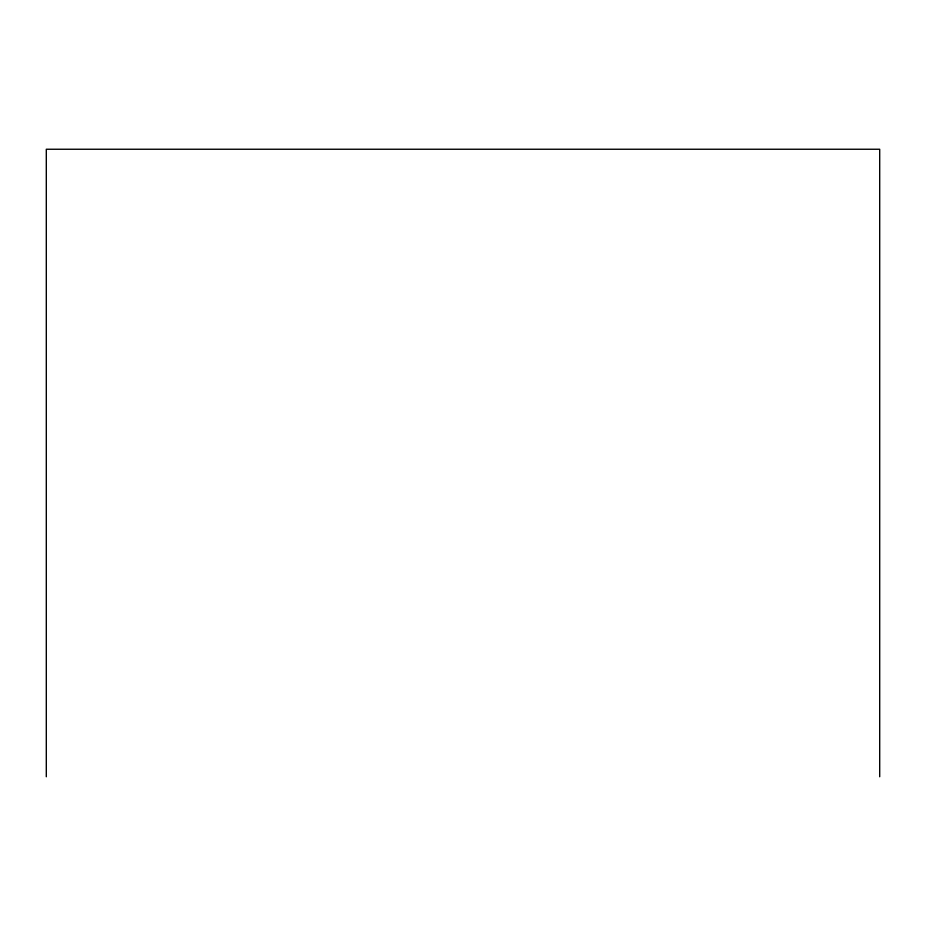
<?xml version="1.0" encoding="UTF-8"?>
<svg xmlns="http://www.w3.org/2000/svg" width="926" height="926" viewBox="0 0 926 926"><rect width="100%" height="100%" fill="white"/><g stroke="black" fill="none" stroke-linecap="round" stroke-linejoin="round"><path stroke-width="1.39" d="M879.7 776.752L879.7 149.248L46.3 149.248L46.3 776.752"/></g></svg>
